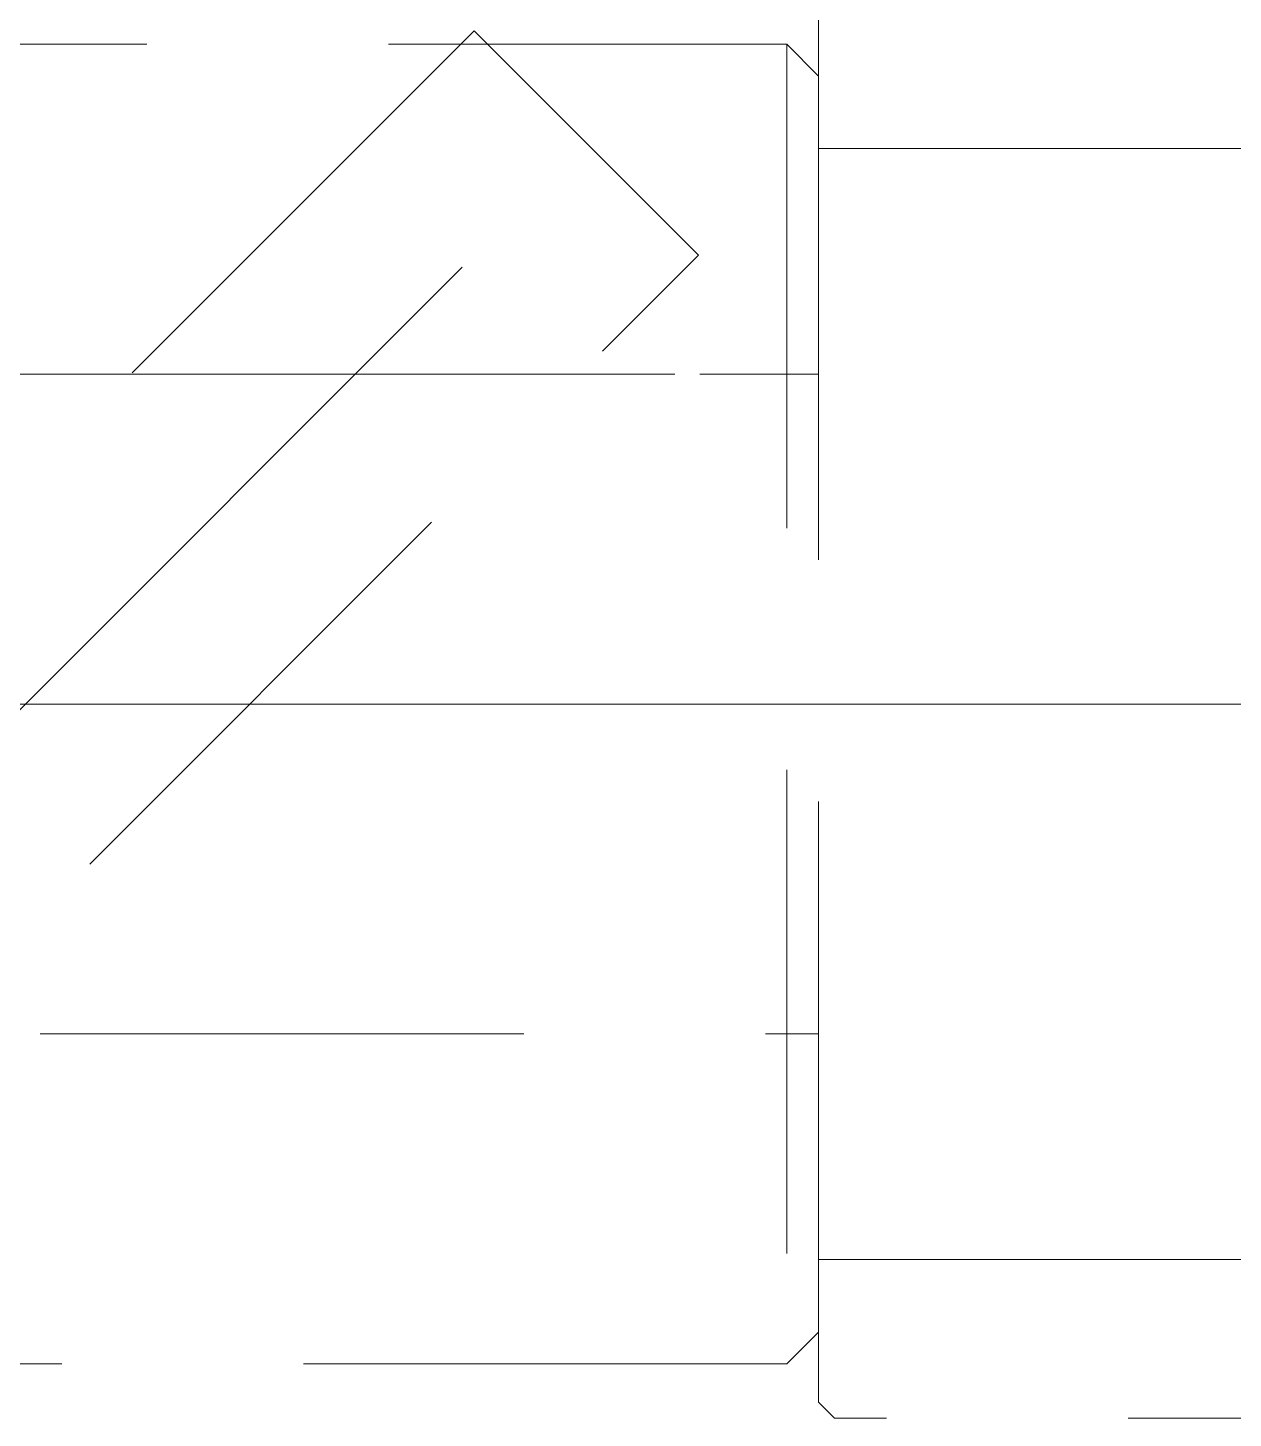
# Model space of a CAD drawing. Header units: millimetres. Extents: x 0 to 38884, y -3675 to 8056.
# Drawn here: x 12850.86 to 12888.85, y 4190.39 to 4234.19 of the extents above; entities that cross this region are included whole.
import ezdxf

# ---------------------------------------------------------------- set-up
doc = ezdxf.new("R2010")
doc.units = ezdxf.units.MM
doc.header["$LTSCALE"] = 2.4
doc.linetypes.add('CENTER2', pattern=[28.575, 19.05, -3.175, 3.175, -3.175])
doc.linetypes.add('HIDDEN', pattern=[9.525, 6.35, -3.175])
doc.layers.add('04_HIDDEN', color=2, linetype='HIDDEN', lineweight=13)
doc.layers.add('05_CENTER', color=4, linetype='CENTER2', lineweight=13)
doc.layers.add('10_DRAFT', color=8, linetype='Continuous', lineweight=0, plot=False)

# ---------------------------------------------------------------- blocks, each defined once
blk = doc.blocks.new('A$C501748FC_1')
at = {"color": 0}
for p, q in [((-301, 20.785), (-301, -20.785)), ((-300, 17.5), (-2, 17.5)), ((-300, -17.5), (-2, -17.5))]:
    blk.add_line(p, q, dxfattribs=at)
at = {"color": 3}
for p, q in [((-317.892, 10.392), (-1548, 10.392)), ((-303.75, 10.392), (-300, 10.392)), ((-324.534, -10.392), (-300, -10.392))]:
    blk.add_line(p, q, dxfattribs=at)
at = {"color": 0}
for points in [[(-339.142, -21.213), (-303.787, 14.142), (-310.858, 21.213), (-346.213, -14.142)], [(-1548, 20.785), (-301, 20.785), (-300, 19.785), (-300, -19.785), (-301, -20.785), (-1548, -20.785), (-1550, -18.785), (-1550, 18.785)]]:
    blk.add_lwpolyline(points, close=True, dxfattribs=at)
at = {"layer": '04_HIDDEN', "color": 3}
blk.add_line((-318.679, 10.392), (-304.537, 10.392), dxfattribs=at)
at = {"layer": '05_CENTER'}
for p, q in [((-343.562, -18.562), (-306.438, 18.562)), ((-1560, 0), (4.867, 0))]:
    blk.add_line(p, q, dxfattribs=at)
blk = doc.blocks.new('SNCS-HN-V35.0-D45-L25.5a_1')
at = {"color": 0}
for points in [[(-25.5, 17.5), (0, 17.5), (0, 22), (-0.5, 22.5), (-25, 22.5), (-25.5, 22)], [(-25.5, -17.5), (0, -17.5), (0, -22), (-0.5, -22.5), (-25, -22.5), (-25.5, -22)]]:
    blk.add_lwpolyline(points, close=True, dxfattribs=at)
at = {"layer": '10_DRAFT'}
blk.add_line((-25.5, 0), (0, 0), dxfattribs=at)
blk = doc.blocks.new('A$C724029F7_1')
at = {"color": 4}
blk.add_blockref('SNCS-HN-V35.0-D45-L25.5a_1', (-274.5, 0), dxfattribs=at)
blk.add_blockref('A$C501748FC_1', (0, 0))

msp = doc.modelspace()

# ---------------------------------------------------------------- block references
at = {"layer": '04_HIDDEN'}
msp.add_blockref('A$C724029F7_1', (13175.7869, 4212.8896), dxfattribs=at)

doc.saveas('drawing.dxf')
